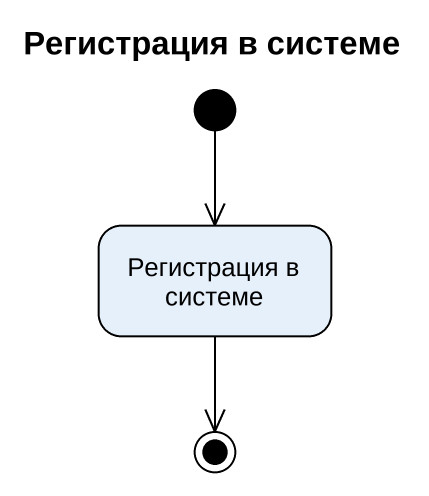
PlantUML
@startuml
title Регистрация в системе
hide empty description
state "Регистрация в системе" as Регистрация_в_системе
[*] --> Регистрация_в_системе
Регистрация_в_системе --> [*]
@enduml
